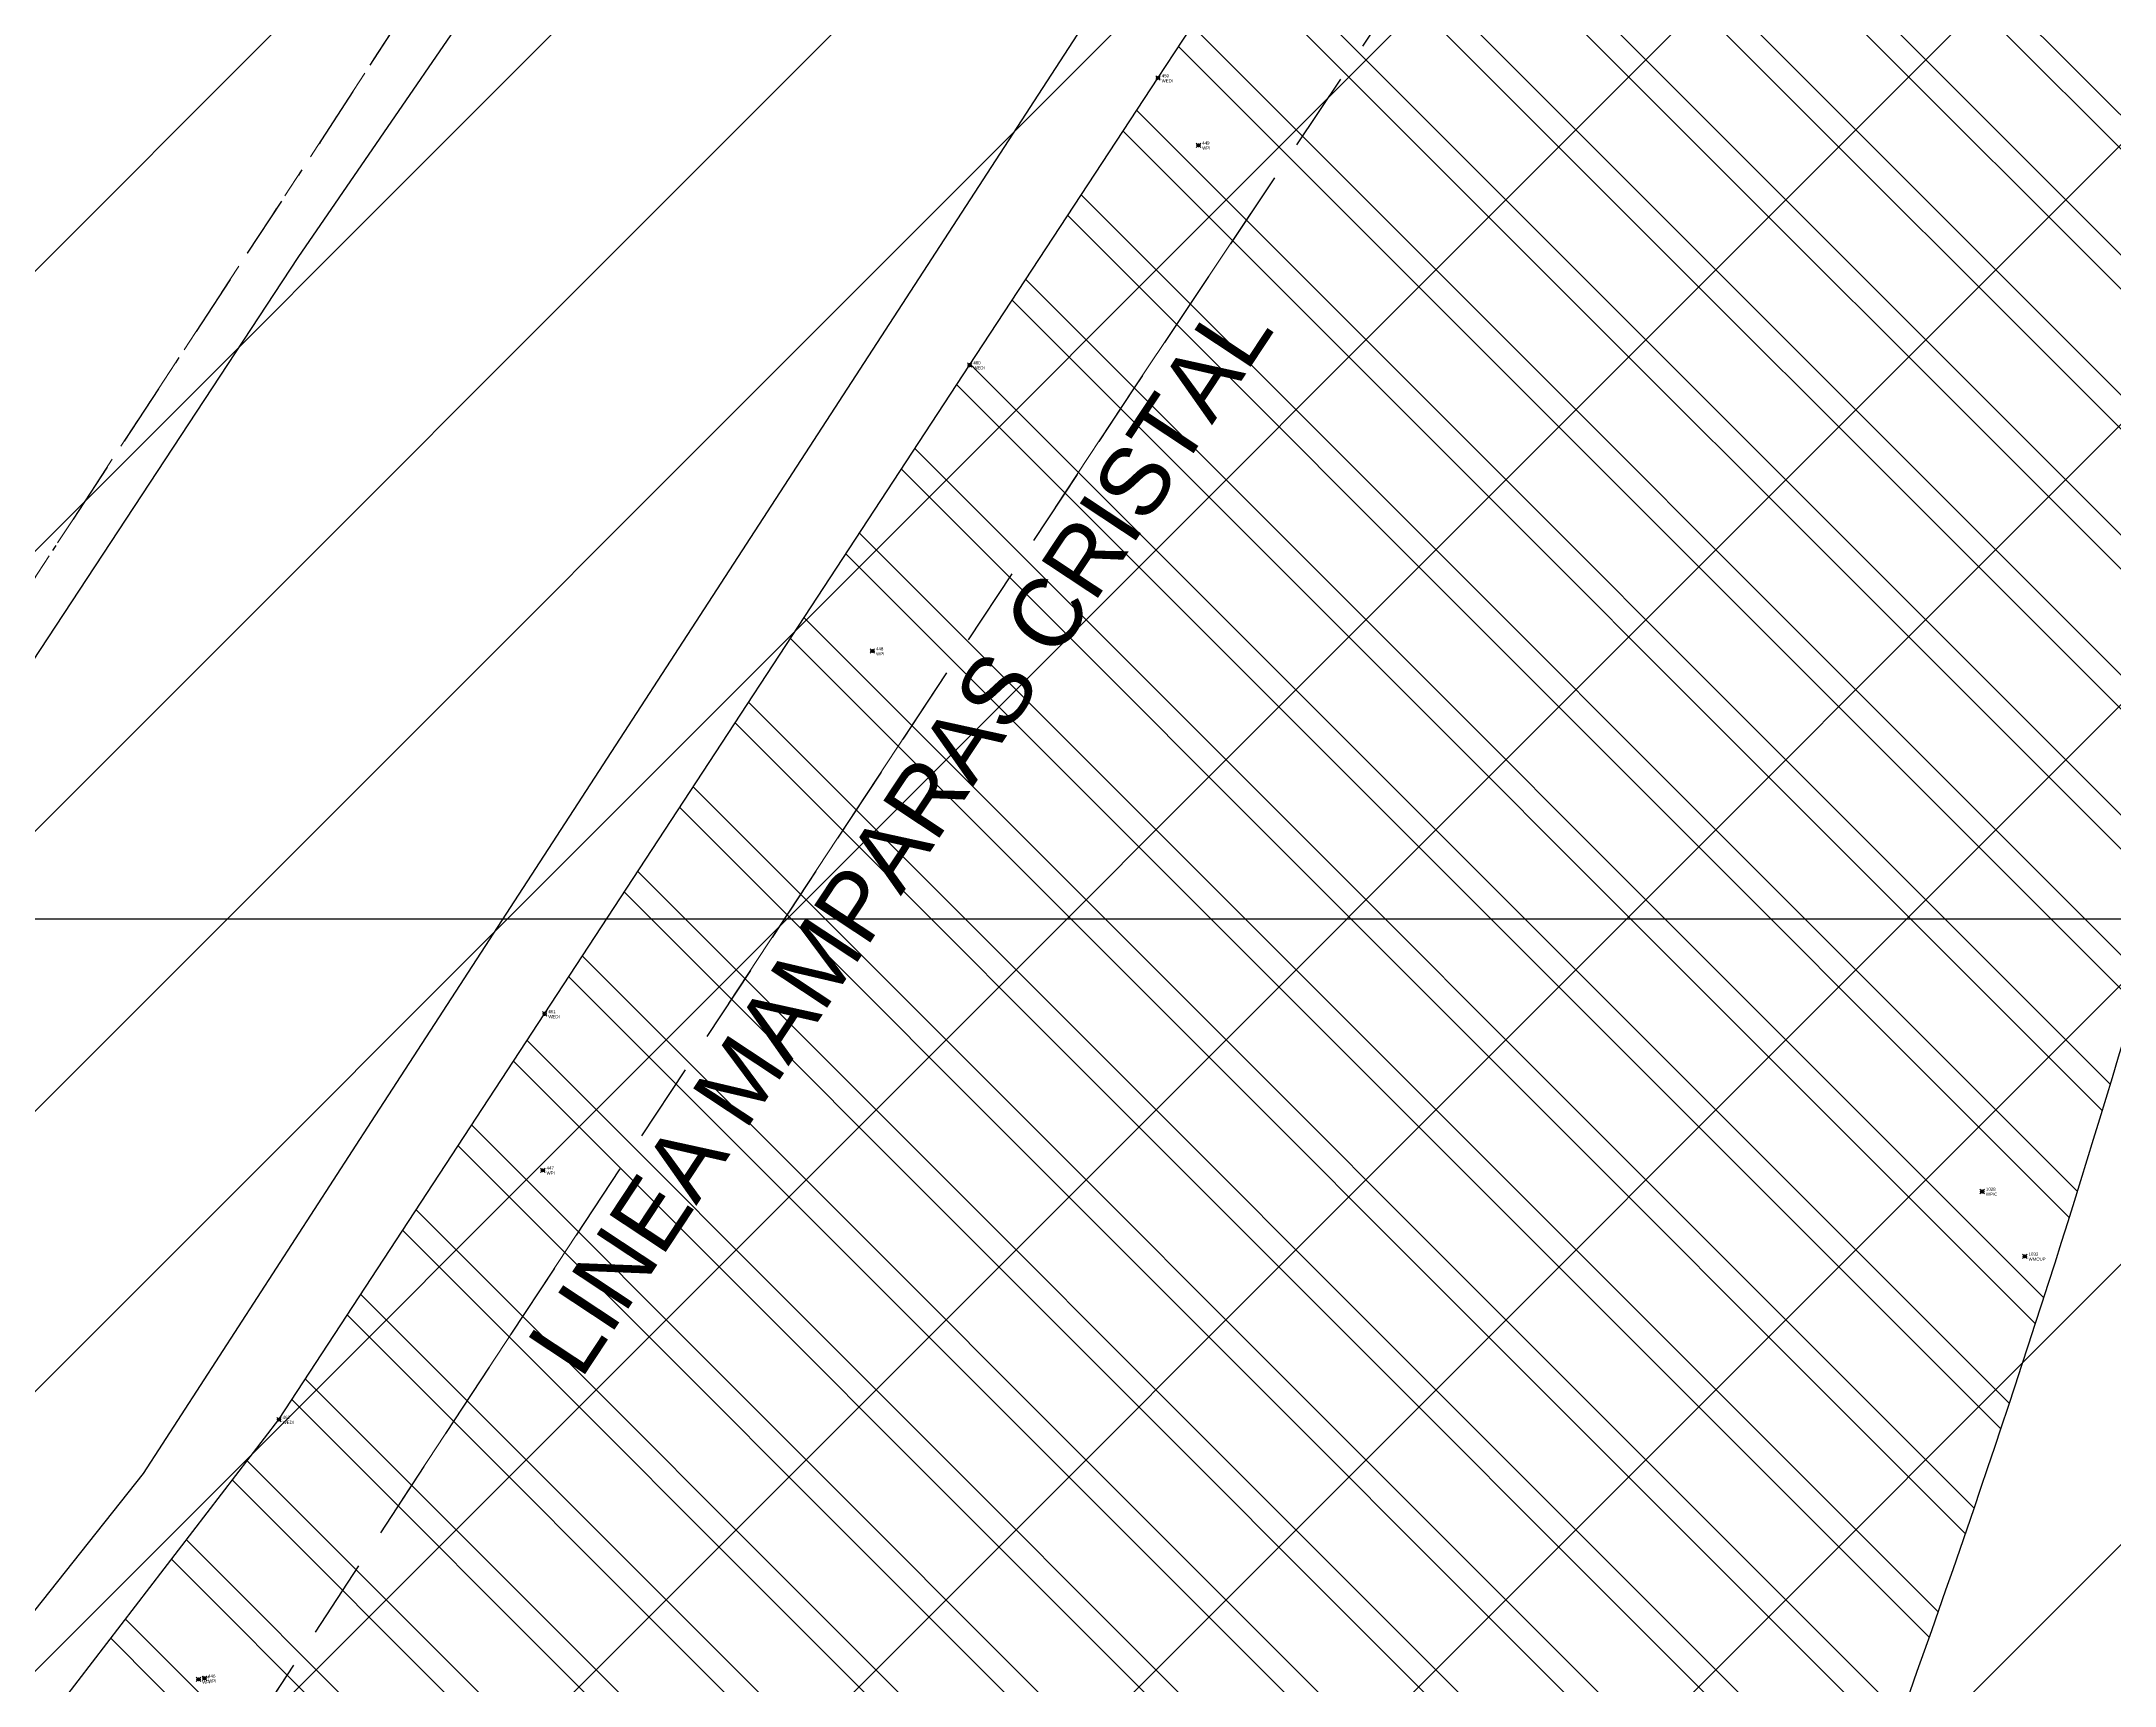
# Model space of a CAD drawing. Extents: x 350769 to 354978, y 6304672 to 6307963.
# Drawn here: x 352561.57 to 352594.83, y 6305487.71 to 6305514.07 of the extents above; entities that cross this region are included whole.
import ezdxf

# ---------------------------------------------------------------- set-up
doc = ezdxf.new("R2010")
doc.units = 0
doc.header["$PDMODE"] = 35
doc.header["$PDSIZE"] = 0.03
for name, pattern in [('4.0 - LO RECABARREN - DESNIVEL NUEVO$0$HIDDEN', [0.375, 0.25, -0.125]), ('BORDER', [1.75, 0.5, -0.25, 0.5, -0.25, 0, -0.25]), ('CONTINUOS', [0]), ('DASHED', [19.05, 12.7, -6.35]), ('DIVIDE', [1.25, 0.5, -0.25, 0, -0.25, 0, -0.25]), ('HIDDEN', [9.525, 6.35, -3.175])]:
    doc.linetypes.add(name, pattern=pattern)
doc.layers.get('0').update_dxf_attribs({"linetype": 'CONTINUOUS'})
doc.layers.get('Defpoints').update_dxf_attribs({"linetype": 'CONTINUOUS'})
for name, color, linetype in [('0-LEVANTAMIENTO 2020.SEP', 252, 'CONTINUOUS'), ('02_Geo ext_Acotamiento', 7, 'CONTINUOUS'), ('1-ADOQUIN', 8, 'CONTINUOUS'), ('1-coordenadas', 8, 'CONTINUOUS'), ('1-LINEA DE CIERRO', 7, 'DIVIDE'), ('1-LINEA EXTERIOR EDIFICIO MADERAS', 252, 'CONTINUOUS'), ('1-LINEA MAMPARA DE CRISTAL', 7, 'HIDDEN'), ('1-RADIER', 251, 'CONTINUOUS'), ('1-TALUD', 252, 'BORDER'), ('V-NODE-TEXT5', 5, 'CONTINUOUS')]:
    doc.layers.add(name, color=color, linetype=linetype)
doc.layers.add('0_ASD_TOPOGRAFIA_ELEMENTOS', color=9, linetype='CONTINUOS', lineweight=5, true_color=0xbdbdbd)
doc.styles.add('A', font='arial.ttf', dxfattribs={"height": 2})
doc.styles.add('ROMANS', font='romans.shx', dxfattribs={"width": 0.65})
doc.dimstyles.new('Principal', dxfattribs={"dimscale": 0, "dimtxt": 2, "dimasz": 2, "dimexe": 1, "dimexo": 1, "dimtad": 1, "dimrnd": 0.05, "dimzin": 1, "dimtxsty": 'ROMANS', "dimcen": 2.5, "dimclrt": 2, "dimaunit": 2, "dimadec": 0, "dimazin": 0, "dimtfac": 1, "dimtmove": 0, "dimatfit": 3, "dimfxl": 1, "dimfxlon": 1, "dimarcsym": 0})

# ---------------------------------------------------------------- blocks, each defined once
blk = doc.blocks.new('COORDENADAS')
at = {"layer": '1-coordenadas'}
blk.add_line((20, -700.625), (1420, -700.625), dxfattribs=at)
blk = doc.blocks.new('*U631', base_point=(352592.703, 6305495.629))
at = {"layer": 'V-NODE-TEXT5', "lineweight": -2}
for p, q in [((352592.667, 6305495.593), (352592.739, 6305495.665)), ((352592.667, 6305495.665), (352592.739, 6305495.593))]:
    blk.add_line(p, q, dxfattribs=at)
blk.add_circle((352592.703, 6305495.629), 0.0254, dxfattribs=at)
at = {"layer": 'V-NODE-TEXT5', "color": 0, "linetype": 'ByBlock', "char_height": 0.0508}
for s, insert, attachment_point in [('WPIC', (352592.762, 6305495.61), 1), ('1028', (352592.762, 6305495.665), 4)]:
    blk.add_mtext(s, dxfattribs=dict(at, insert=insert, attachment_point=attachment_point))
blk = doc.blocks.new('*U635', base_point=(352564.092, 6305487.804))
at = {"layer": 'V-NODE-TEXT5', "lineweight": -2}
for p, q in [((352564.056, 6305487.768), (352564.128, 6305487.84)), ((352564.056, 6305487.84), (352564.128, 6305487.768))]:
    blk.add_line(p, q, dxfattribs=at)
blk.add_circle((352564.092, 6305487.804), 0.0254, dxfattribs=at)
at = {"layer": 'V-NODE-TEXT5', "color": 0, "linetype": 'ByBlock', "char_height": 0.0508}
for s, insert, attachment_point in [('WPI', (352564.151, 6305487.785), 1), ('444', (352564.151, 6305487.84), 4)]:
    blk.add_mtext(s, dxfattribs=dict(at, insert=insert, attachment_point=attachment_point))
blk = doc.blocks.new('*U636', base_point=(352564.187, 6305487.822))
at = {"layer": 'V-NODE-TEXT5', "lineweight": -2}
for p, q in [((352564.151, 6305487.786), (352564.223, 6305487.858)), ((352564.151, 6305487.858), (352564.223, 6305487.786))]:
    blk.add_line(p, q, dxfattribs=at)
blk.add_circle((352564.187, 6305487.822), 0.0254, dxfattribs=at)
at = {"layer": 'V-NODE-TEXT5', "color": 0, "linetype": 'ByBlock', "char_height": 0.0508}
for s, insert, attachment_point in [('WPI', (352564.246, 6305487.803), 1), ('446', (352564.246, 6305487.858), 4)]:
    blk.add_mtext(s, dxfattribs=dict(at, insert=insert, attachment_point=attachment_point))
blk = doc.blocks.new('*U637', base_point=(352569.615, 6305495.968))
at = {"layer": 'V-NODE-TEXT5', "lineweight": -2}
for p, q in [((352569.579, 6305495.932), (352569.651, 6305496.004)), ((352569.579, 6305496.004), (352569.651, 6305495.932))]:
    blk.add_line(p, q, dxfattribs=at)
blk.add_circle((352569.615, 6305495.968), 0.0254, dxfattribs=at)
at = {"layer": 'V-NODE-TEXT5', "color": 0, "linetype": 'ByBlock', "char_height": 0.0508}
for s, insert, attachment_point in [('WPI', (352569.674, 6305495.949), 1), ('447', (352569.674, 6305496.004), 4)]:
    blk.add_mtext(s, dxfattribs=dict(at, insert=insert, attachment_point=attachment_point))
blk = doc.blocks.new('*U638', base_point=(352574.901, 6305504.295))
at = {"layer": 'V-NODE-TEXT5', "lineweight": -2}
for p, q in [((352574.865, 6305504.259), (352574.937, 6305504.331)), ((352574.865, 6305504.331), (352574.937, 6305504.259))]:
    blk.add_line(p, q, dxfattribs=at)
blk.add_circle((352574.901, 6305504.295), 0.0254, dxfattribs=at)
at = {"layer": 'V-NODE-TEXT5', "color": 0, "linetype": 'ByBlock', "char_height": 0.0508}
for s, insert, attachment_point in [('WPI', (352574.96, 6305504.276), 1), ('448', (352574.96, 6305504.331), 4)]:
    blk.add_mtext(s, dxfattribs=dict(at, insert=insert, attachment_point=attachment_point))
blk = doc.blocks.new('*U639', base_point=(352580.132, 6305512.406))
at = {"layer": 'V-NODE-TEXT5', "lineweight": -2}
for p, q in [((352580.096, 6305512.37), (352580.168, 6305512.442)), ((352580.096, 6305512.442), (352580.168, 6305512.37))]:
    blk.add_line(p, q, dxfattribs=at)
blk.add_circle((352580.132, 6305512.406), 0.0254, dxfattribs=at)
at = {"layer": 'V-NODE-TEXT5', "color": 0, "linetype": 'ByBlock', "char_height": 0.0508}
for s, insert, attachment_point in [('WPI', (352580.191, 6305512.387), 1), ('449', (352580.191, 6305512.442), 4)]:
    blk.add_mtext(s, dxfattribs=dict(at, insert=insert, attachment_point=attachment_point))
blk = doc.blocks.new('*U652', base_point=(352593.387, 6305494.588))
at = {"layer": 'V-NODE-TEXT5', "lineweight": -2}
for p, q in [((352593.351, 6305494.552), (352593.423, 6305494.624)), ((352593.351, 6305494.624), (352593.423, 6305494.552))]:
    blk.add_line(p, q, dxfattribs=at)
blk.add_circle((352593.387, 6305494.588), 0.0254, dxfattribs=at)
at = {"layer": 'V-NODE-TEXT5', "color": 0, "linetype": 'ByBlock', "char_height": 0.0508}
for s, insert, attachment_point in [('WMCUP', (352593.446, 6305494.569), 1), ('1033', (352593.446, 6305494.624), 4)]:
    blk.add_mtext(s, dxfattribs=dict(at, insert=insert, attachment_point=attachment_point))
blk = doc.blocks.new('*U712', base_point=(352579.481, 6305513.484))
at = {"layer": 'V-NODE-TEXT5', "lineweight": -2}
for p, q in [((352579.445, 6305513.448), (352579.517, 6305513.52)), ((352579.445, 6305513.52), (352579.517, 6305513.448))]:
    blk.add_line(p, q, dxfattribs=at)
blk.add_circle((352579.481, 6305513.484), 0.0254, dxfattribs=at)
at = {"layer": 'V-NODE-TEXT5', "color": 0, "linetype": 'ByBlock', "char_height": 0.0508}
for s, insert, attachment_point in [('WEDI', (352579.54, 6305513.465), 1), ('459', (352579.54, 6305513.52), 4)]:
    blk.add_mtext(s, dxfattribs=dict(at, insert=insert, attachment_point=attachment_point))
blk = doc.blocks.new('*U713', base_point=(352576.46, 6305508.881))
at = {"layer": 'V-NODE-TEXT5', "lineweight": -2}
for p, q in [((352576.424, 6305508.845), (352576.496, 6305508.917)), ((352576.424, 6305508.917), (352576.496, 6305508.845))]:
    blk.add_line(p, q, dxfattribs=at)
blk.add_circle((352576.46, 6305508.881), 0.0254, dxfattribs=at)
at = {"layer": 'V-NODE-TEXT5', "color": 0, "linetype": 'ByBlock', "char_height": 0.0508}
for s, insert, attachment_point in [('WEDI', (352576.519, 6305508.862), 1), ('460', (352576.519, 6305508.917), 4)]:
    blk.add_mtext(s, dxfattribs=dict(at, insert=insert, attachment_point=attachment_point))
blk = doc.blocks.new('*U714', base_point=(352569.643, 6305498.477))
at = {"layer": 'V-NODE-TEXT5', "lineweight": -2}
for p, q in [((352569.607, 6305498.441), (352569.679, 6305498.513)), ((352569.607, 6305498.513), (352569.679, 6305498.441))]:
    blk.add_line(p, q, dxfattribs=at)
blk.add_circle((352569.643, 6305498.477), 0.0254, dxfattribs=at)
at = {"layer": 'V-NODE-TEXT5', "color": 0, "linetype": 'ByBlock', "char_height": 0.0508}
for s, insert, attachment_point in [('WEDI', (352569.702, 6305498.458), 1), ('461', (352569.702, 6305498.513), 4)]:
    blk.add_mtext(s, dxfattribs=dict(at, insert=insert, attachment_point=attachment_point))
blk = doc.blocks.new('*U715', base_point=(352565.382, 6305491.97))
at = {"layer": 'V-NODE-TEXT5', "lineweight": -2}
for p, q in [((352565.346, 6305491.934), (352565.418, 6305492.006)), ((352565.346, 6305492.006), (352565.418, 6305491.934))]:
    blk.add_line(p, q, dxfattribs=at)
blk.add_circle((352565.382, 6305491.97), 0.0254, dxfattribs=at)
at = {"layer": 'V-NODE-TEXT5', "color": 0, "linetype": 'ByBlock', "char_height": 0.0508}
for s, insert, attachment_point in [('WEDI', (352565.441, 6305491.951), 1), ('462', (352565.441, 6305492.006), 4)]:
    blk.add_mtext(s, dxfattribs=dict(at, insert=insert, attachment_point=attachment_point))
blk = doc.blocks.new('*D1236')
at = {"layer": '02_Geo ext_Acotamiento', "color": 0, "lineweight": -2, "transparency": 16777216}
blk.add_line((352474.045, 6305972.496), (352473.119, 6305978.179), dxfattribs=at)
at = {"layer": '02_Geo ext_Acotamiento', "color": 0, "transparency": 16777216}
blk.add_solid([(352473.283, 6305978.206), (352472.954, 6305978.153), (352472.958, 6305979.166)], dxfattribs=at)
at = {"layer": 'Defpoints', "color": 0, "transparency": 16777216}
for p in [(352472.958, 6305979.166), (352596.042, 6305224.025)]:
    blk.add_point(p, dxfattribs=at)
at = {"layer": '02_Geo ext_Acotamiento', "color": 2, "transparency": 16777216, "insert": (352474.582, 6305974.845), "char_height": 1, "attachment_point": 5, "rotation": 279.2575, "style": 'ROMANS'}
blk.add_mtext('R765,10', dxfattribs=at)
blk = doc.blocks.new('*U4907', base_point=(352592.703, 6305495.629))
at = {"layer": 'V-NODE-TEXT5', "lineweight": -2}
for p, q in [((352592.667, 6305495.593), (352592.739, 6305495.665)), ((352592.667, 6305495.665), (352592.739, 6305495.593))]:
    blk.add_line(p, q, dxfattribs=at)
blk.add_circle((352592.703, 6305495.629), 0.0254, dxfattribs=at)
at = {"layer": 'V-NODE-TEXT5', "color": 0, "linetype": 'ByBlock', "char_height": 0.0508}
for s, insert, attachment_point in [('WPIC', (352592.762, 6305495.61), 1), ('1028', (352592.762, 6305495.665), 4)]:
    blk.add_mtext(s, dxfattribs=dict(at, insert=insert, attachment_point=attachment_point))
blk = doc.blocks.new('*U4911', base_point=(352564.092, 6305487.804))
at = {"layer": 'V-NODE-TEXT5', "lineweight": -2}
for p, q in [((352564.056, 6305487.768), (352564.128, 6305487.84)), ((352564.056, 6305487.84), (352564.128, 6305487.768))]:
    blk.add_line(p, q, dxfattribs=at)
blk.add_circle((352564.092, 6305487.804), 0.0254, dxfattribs=at)
at = {"layer": 'V-NODE-TEXT5', "color": 0, "linetype": 'ByBlock', "char_height": 0.0508}
for s, insert, attachment_point in [('WPI', (352564.151, 6305487.785), 1), ('444', (352564.151, 6305487.84), 4)]:
    blk.add_mtext(s, dxfattribs=dict(at, insert=insert, attachment_point=attachment_point))
blk = doc.blocks.new('*U4912', base_point=(352564.187, 6305487.822))
at = {"layer": 'V-NODE-TEXT5', "lineweight": -2}
for p, q in [((352564.151, 6305487.786), (352564.223, 6305487.858)), ((352564.151, 6305487.858), (352564.223, 6305487.786))]:
    blk.add_line(p, q, dxfattribs=at)
blk.add_circle((352564.187, 6305487.822), 0.0254, dxfattribs=at)
at = {"layer": 'V-NODE-TEXT5', "color": 0, "linetype": 'ByBlock', "char_height": 0.0508}
for s, insert, attachment_point in [('WPI', (352564.246, 6305487.803), 1), ('446', (352564.246, 6305487.858), 4)]:
    blk.add_mtext(s, dxfattribs=dict(at, insert=insert, attachment_point=attachment_point))
blk = doc.blocks.new('*U4913', base_point=(352569.615, 6305495.968))
at = {"layer": 'V-NODE-TEXT5', "lineweight": -2}
for p, q in [((352569.579, 6305495.932), (352569.651, 6305496.004)), ((352569.579, 6305496.004), (352569.651, 6305495.932))]:
    blk.add_line(p, q, dxfattribs=at)
blk.add_circle((352569.615, 6305495.968), 0.0254, dxfattribs=at)
at = {"layer": 'V-NODE-TEXT5', "color": 0, "linetype": 'ByBlock', "char_height": 0.0508}
for s, insert, attachment_point in [('WPI', (352569.674, 6305495.949), 1), ('447', (352569.674, 6305496.004), 4)]:
    blk.add_mtext(s, dxfattribs=dict(at, insert=insert, attachment_point=attachment_point))
blk = doc.blocks.new('*U4914', base_point=(352574.901, 6305504.295))
at = {"layer": 'V-NODE-TEXT5', "lineweight": -2}
for p, q in [((352574.865, 6305504.259), (352574.937, 6305504.331)), ((352574.865, 6305504.331), (352574.937, 6305504.259))]:
    blk.add_line(p, q, dxfattribs=at)
blk.add_circle((352574.901, 6305504.295), 0.0254, dxfattribs=at)
at = {"layer": 'V-NODE-TEXT5', "color": 0, "linetype": 'ByBlock', "char_height": 0.0508}
for s, insert, attachment_point in [('WPI', (352574.96, 6305504.276), 1), ('448', (352574.96, 6305504.331), 4)]:
    blk.add_mtext(s, dxfattribs=dict(at, insert=insert, attachment_point=attachment_point))
blk = doc.blocks.new('*U4915', base_point=(352580.132, 6305512.406))
at = {"layer": 'V-NODE-TEXT5', "lineweight": -2}
for p, q in [((352580.096, 6305512.37), (352580.168, 6305512.442)), ((352580.096, 6305512.442), (352580.168, 6305512.37))]:
    blk.add_line(p, q, dxfattribs=at)
blk.add_circle((352580.132, 6305512.406), 0.0254, dxfattribs=at)
at = {"layer": 'V-NODE-TEXT5', "color": 0, "linetype": 'ByBlock', "char_height": 0.0508}
for s, insert, attachment_point in [('WPI', (352580.191, 6305512.387), 1), ('449', (352580.191, 6305512.442), 4)]:
    blk.add_mtext(s, dxfattribs=dict(at, insert=insert, attachment_point=attachment_point))
blk = doc.blocks.new('*U4928', base_point=(352593.387, 6305494.588))
at = {"layer": 'V-NODE-TEXT5', "lineweight": -2}
for p, q in [((352593.351, 6305494.552), (352593.423, 6305494.624)), ((352593.351, 6305494.624), (352593.423, 6305494.552))]:
    blk.add_line(p, q, dxfattribs=at)
blk.add_circle((352593.387, 6305494.588), 0.0254, dxfattribs=at)
at = {"layer": 'V-NODE-TEXT5', "color": 0, "linetype": 'ByBlock', "char_height": 0.0508}
for s, insert, attachment_point in [('WMCUP', (352593.446, 6305494.569), 1), ('1033', (352593.446, 6305494.624), 4)]:
    blk.add_mtext(s, dxfattribs=dict(at, insert=insert, attachment_point=attachment_point))
blk = doc.blocks.new('*U4988', base_point=(352579.481, 6305513.484))
at = {"layer": 'V-NODE-TEXT5', "lineweight": -2}
for p, q in [((352579.445, 6305513.448), (352579.517, 6305513.52)), ((352579.445, 6305513.52), (352579.517, 6305513.448))]:
    blk.add_line(p, q, dxfattribs=at)
blk.add_circle((352579.481, 6305513.484), 0.0254, dxfattribs=at)
at = {"layer": 'V-NODE-TEXT5', "color": 0, "linetype": 'ByBlock', "char_height": 0.0508}
for s, insert, attachment_point in [('WEDI', (352579.54, 6305513.465), 1), ('459', (352579.54, 6305513.52), 4)]:
    blk.add_mtext(s, dxfattribs=dict(at, insert=insert, attachment_point=attachment_point))
blk = doc.blocks.new('*U4989', base_point=(352576.46, 6305508.881))
at = {"layer": 'V-NODE-TEXT5', "lineweight": -2}
for p, q in [((352576.424, 6305508.845), (352576.496, 6305508.917)), ((352576.424, 6305508.917), (352576.496, 6305508.845))]:
    blk.add_line(p, q, dxfattribs=at)
blk.add_circle((352576.46, 6305508.881), 0.0254, dxfattribs=at)
at = {"layer": 'V-NODE-TEXT5', "color": 0, "linetype": 'ByBlock', "char_height": 0.0508}
for s, insert, attachment_point in [('WEDI', (352576.519, 6305508.862), 1), ('460', (352576.519, 6305508.917), 4)]:
    blk.add_mtext(s, dxfattribs=dict(at, insert=insert, attachment_point=attachment_point))
blk = doc.blocks.new('*U4990', base_point=(352569.643, 6305498.477))
at = {"layer": 'V-NODE-TEXT5', "lineweight": -2}
for p, q in [((352569.607, 6305498.441), (352569.679, 6305498.513)), ((352569.607, 6305498.513), (352569.679, 6305498.441))]:
    blk.add_line(p, q, dxfattribs=at)
blk.add_circle((352569.643, 6305498.477), 0.0254, dxfattribs=at)
at = {"layer": 'V-NODE-TEXT5', "color": 0, "linetype": 'ByBlock', "char_height": 0.0508}
for s, insert, attachment_point in [('WEDI', (352569.702, 6305498.458), 1), ('461', (352569.702, 6305498.513), 4)]:
    blk.add_mtext(s, dxfattribs=dict(at, insert=insert, attachment_point=attachment_point))
blk = doc.blocks.new('*U4991', base_point=(352565.382, 6305491.97))
at = {"layer": 'V-NODE-TEXT5', "lineweight": -2}
for p, q in [((352565.346, 6305491.934), (352565.418, 6305492.006)), ((352565.346, 6305492.006), (352565.418, 6305491.934))]:
    blk.add_line(p, q, dxfattribs=at)
blk.add_circle((352565.382, 6305491.97), 0.0254, dxfattribs=at)
at = {"layer": 'V-NODE-TEXT5', "color": 0, "linetype": 'ByBlock', "char_height": 0.0508}
for s, insert, attachment_point in [('WEDI', (352565.441, 6305491.951), 1), ('462', (352565.441, 6305492.006), 4)]:
    blk.add_mtext(s, dxfattribs=dict(at, insert=insert, attachment_point=attachment_point))
blk = doc.blocks.new('TOPOGRAFIA')
at = {"layer": '1-LINEA EXTERIOR EDIFICIO MADERAS', "lineweight": 0, "true_color": 0xbdbdbd}
h = blk.add_hatch(dxfattribs=at)
h.set_pattern_fill('ANSI31', color=9, scale=0.5, angle=90)
h.set_pattern_definition([(135, (38000, -3000), (-1.12253201513, -1.12253201513), [])])
h.paths.add_polyline_path([(390509.254, 6302464.349), (390489.235, 6302457.311, 0.006593), (390483.626, 6302455.312, 0.225672), (390479.522, 6302451.091, 0.369359), (390482.833, 6302442.806, 0.105621), (390487.097, 6302441.999), (390494.78, 6302441.975, 0.022709), (390512.986, 6302443.076, 0.009245), (390519.629, 6302443.906, 0.008069), (390526.96, 6302445.081, 0.00776), (390532.19, 6302446.09, 0.003168), (390537.058, 6302447.14, 0.018522), (390547.928, 6302449.983, -0.000441), (390550.949, 6302450.891, 0.020574), (390552.004, 6302451.255, 0.02318), (390567.437, 6302456.785, 0.024648), (390573.151, 6302459.473, 0.065043), (390578.117, 6302463.01, 0.03227), (390582.068, 6302467.188, 0.06625), (390589.221, 6302481.458, 0.027642), (390596.216, 6302502.437, 0.013828), (390598.79, 6302513.005, 0.018853), (390600.543, 6302523.006, 0.159831), (390600.113, 6302525.357, 0.093527), (390598.113, 6302527.807, 0.380747), (390588.95, 6302527.551), (390586.878, 6302524.749), (390584.88, 6302521.705), (390583.088, 6302518.971), (390579.481, 6302513.484), (390576.46, 6302508.881), (390569.643, 6302498.477), (390565.382, 6302491.97), (390560.315, 6302485.388), (390555.754, 6302481.548), (390539.433, 6302474.882), (390517.803, 6302467.362)])
at = {"layer": '1-ADOQUIN', "color": 9, "lineweight": 0, "true_color": 0xbdbdbd, "flags": 128}
blk.add_lwpolyline([(390569.687, 6302516.44), (390565.685, 6302510.608), (390555.154, 6302494.604), (390552.036, 6302493.309)], dxfattribs=at)
at = {"layer": '1-coordenadas', "color": 9, "linetype": '4.0 - LO RECABARREN - DESNIVEL NUEVO$0$HIDDEN', "lineweight": 0, "ltscale": 50, "true_color": 0xbdbdbd}
blk.add_line((390200, 6302500), (390900, 6302500), dxfattribs=at)
at = {"layer": '1-LINEA EXTERIOR EDIFICIO MADERAS', "color": 9, "lineweight": 0, "true_color": 0xbdbdbd, "flags": 128}
for points in [[(390560.315, 6302485.388), (390565.382, 6302491.97), (390569.643, 6302498.477), (390576.46, 6302508.881), (390579.481, 6302513.484), (390583.088, 6302518.971), (390584.88, 6302521.705), (390586.878, 6302524.749), (390588.95, 6302527.551, -0.380747), (390598.113, 6302527.807, -0.093527)], [(390596.216, 6302502.437, -0.027642), (390589.221, 6302481.458, -0.06625)]]:
    blk.add_lwpolyline(points, format="xyb", dxfattribs=at)
at = {"layer": '1-LINEA MAMPARA DE CRISTAL', "color": 9, "lineweight": 0, "true_color": 0xbdbdbd, "flags": 128}
blk.add_lwpolyline([(390586.645, 6302519.802), (390579.09, 6302508.502), (390568.869, 6302492.988), (390564.006, 6302485.585)], dxfattribs=at)
at = {"layer": '1-RADIER', "color": 9, "lineweight": 0, "true_color": 0xbdbdbd, "flags": 128}
blk.add_lwpolyline([(390582.177, 6302529.926), (390584.058, 6302528.674), (390585.373, 6302526.71), (390584.82, 6302524.37), (390584.561, 6302523.993), (390575.85, 6302510.586), (390566.859, 6302496.752), (390563.201, 6302491.105), (390559.57, 6302486.53), (390555.782, 6302483.303), (390550.493, 6302480.362), (390537.586, 6302475.816), (390519.623, 6302469.573), (390515.482, 6302469.652), (390512.29, 6302472.634), (390510.593, 6302476.896), (390505.771, 6302474.983)], dxfattribs=at)
at = {"layer": '1-TALUD', "color": 9, "lineweight": 0, "true_color": 0xbdbdbd, "flags": 128}
blk.add_lwpolyline([(390575.202, 6302526.621), (390566.066, 6302512.494), (390557.184, 6302498.94)], dxfattribs=at)
at = {"color": 9, "lineweight": 0, "true_color": 0xbdbdbd}
for name, p in [('*U4988', (390579.481, 6302513.484)), ('*U4915', (390580.132, 6302512.406)), ('*U4989', (390576.46, 6302508.881)), ('*U4914', (390574.901, 6302504.295)), ('*U4990', (390569.643, 6302498.477)), ('*U4913', (390569.615, 6302495.968)), ('*U4907', (390592.703, 6302495.629)), ('*U4928', (390593.387, 6302494.588)), ('*U4991', (390565.382, 6302491.97)), ('*U4911', (390564.092, 6302487.804)), ('*U4912', (390564.187, 6302487.822))]:
    blk.add_blockref(name, p, dxfattribs=at)
at = {"layer": '1-LINEA DE CIERRO', "color": 9, "lineweight": 0, "true_color": 0xbdbdbd, "style": 'A'}
blk.add_text('LINEA MAMPARAS CRISTAL', height=1.08, rotation=56.5389, dxfattribs=at).set_placement((390570.224, 6302492.596))

msp = doc.modelspace()

# ---------------------------------------------------------------- hatches: boundary and pattern name
at = {"layer": '0-LEVANTAMIENTO 2020.SEP'}
h = msp.add_hatch(dxfattribs=at)
h.set_pattern_fill('ANSI31', color=252)
h.paths.add_polyline_path([(352458.213, 6305401.216), (352452.503, 6305398.982), (352452.816, 6305399.28), (352452.609, 6305399.636), (352451.638, 6305400.227), (352457.678, 6305402.577), (352457.689, 6305402.79), (352457.683, 6305402.996), (352454.252, 6305411.685), (352450.931, 6305420.069), (352447.151, 6305429.404), (352442.008, 6305442.347), (352436.835, 6305455.304), (352430.757, 6305470.685), (352440.792, 6305475.07), (352451.682, 6305479.894), (352465.771, 6305486.18), (352480.216, 6305492.535), (352496.407, 6305499.712), (352513.657, 6305507.299), (352529.161, 6305514.161), (352541.959, 6305519.8), (352561.927, 6305528.675), (352571.449, 6305540.268), (352583.647, 6305555.178), (352598.213, 6305545.789), (352605.453, 6305541.805), (352602.222, 6305538.721), (352606.073, 6305535.813), (352608.645, 6305532.42), (352608.792, 6305532.234), (352608.857, 6305528.43), (352613.727, 6305525.092), (352613.927, 6305524.926), (352609.716, 6305517.616), (352604.317, 6305502.974), (352607.353, 6305483.644), (352606.958, 6305479.393), (352608.039, 6305476.818), (352609.065, 6305474.225), (352617.537, 6305468.424), (352618.346, 6305465.146), (352618.854, 6305464.849), (352618.951, 6305464.69), (352608.801, 6305460.676), (352599.579, 6305457.023), (352587.598, 6305452.326), (352574.209, 6305447), (352559.984, 6305441.387), (352541.368, 6305434.036), (352532.693, 6305430.631), (352523.045, 6305426.8), (352512.509, 6305422.629), (352503.01, 6305418.889), (352490.722, 6305414.053), (352481.682, 6305410.475), (352476.439, 6305408.401), (352468.05, 6305405.104)])
at = {"layer": '1-LINEA EXTERIOR EDIFICIO MADERAS'}
h = msp.add_hatch(dxfattribs=at)
h.set_pattern_fill('ANSI31', color=252, scale=0.5, angle=90)
h.paths.add_polyline_path([(352509.254, 6305464.349), (352489.235, 6305457.311, 0.006593), (352483.626, 6305455.312, 0.225672), (352479.522, 6305451.091, 0.369359), (352482.833, 6305442.806, 0.105621), (352487.097, 6305441.999), (352494.78, 6305441.975, 0.022709), (352512.986, 6305443.076, 0.009245), (352519.629, 6305443.906, 0.008069), (352526.96, 6305445.081, 0.00776), (352532.19, 6305446.09, 0.003168), (352537.058, 6305447.14, 0.018522), (352547.928, 6305449.983, -0.000433), (352550.887, 6305450.916, 0.02483), (352567.437, 6305456.785, 0.024648), (352573.151, 6305459.473, 0.065043), (352578.117, 6305463.01, 0.03227), (352582.068, 6305467.188, 0.06625), (352589.221, 6305481.458, 0.027642), (352596.216, 6305502.437, 0.013828), (352598.79, 6305513.005, 0.018853), (352600.543, 6305523.006, 0.159831), (352600.113, 6305525.357, 0.093527), (352598.113, 6305527.807, 0.380747), (352588.95, 6305527.551), (352586.878, 6305524.749), (352584.88, 6305521.705), (352583.088, 6305518.971), (352579.481, 6305513.484), (352576.46, 6305508.881), (352569.643, 6305498.477), (352565.382, 6305491.97), (352560.315, 6305485.388), (352555.754, 6305481.548), (352539.433, 6305474.882), (352517.803, 6305467.362)])

# ---------------------------------------------------------------- linework, layer by layer
at = {"layer": '1-ADOQUIN', "flags": 128}
msp.add_lwpolyline([(352569.687, 6305516.44), (352565.685, 6305510.608), (352555.154, 6305494.604), (352552.036, 6305493.309)], dxfattribs=at)
at = {"layer": '1-LINEA EXTERIOR EDIFICIO MADERAS', "flags": 128}
for points in [[(352560.315, 6305485.388), (352565.382, 6305491.97), (352569.643, 6305498.477), (352576.46, 6305508.881), (352579.481, 6305513.484), (352583.088, 6305518.971), (352584.88, 6305521.705), (352586.878, 6305524.749), (352588.95, 6305527.551, -0.380747), (352598.113, 6305527.807, -0.093527)], [(352596.216, 6305502.437, -0.027642), (352589.221, 6305481.458, -0.06625)]]:
    msp.add_lwpolyline(points, format="xyb", dxfattribs=at)
at = {"layer": '1-LINEA MAMPARA DE CRISTAL', "ltscale": 0.2, "flags": 128}
msp.add_lwpolyline([(352586.645, 6305519.802), (352579.09, 6305508.502), (352568.869, 6305492.988), (352564.006, 6305485.585)], dxfattribs=at)
at = {"layer": '1-RADIER', "flags": 128}
msp.add_lwpolyline([(352582.177, 6305529.926), (352584.058, 6305528.674), (352585.373, 6305526.71), (352584.82, 6305524.37), (352584.561, 6305523.993), (352575.85, 6305510.586), (352566.859, 6305496.752), (352563.201, 6305491.105), (352559.57, 6305486.53), (352555.782, 6305483.303), (352550.493, 6305480.362), (352537.586, 6305475.816), (352519.623, 6305469.573), (352515.482, 6305469.652), (352512.29, 6305472.634), (352510.593, 6305476.896), (352505.771, 6305474.983)], dxfattribs=at)
at = {"layer": '1-TALUD', "ltscale": 2, "flags": 128}
msp.add_lwpolyline([(352575.202, 6305526.621), (352566.066, 6305512.494), (352557.184, 6305498.94)], dxfattribs=at)

# ---------------------------------------------------------------- block references
at = {"color": 252, "linetype": 'DASHED'}
msp.add_blockref('COORDENADAS', (352180, 6306200.625), dxfattribs=at)
for name, p in [('*U712', (352579.481, 6305513.484)), ('*U639', (352580.132, 6305512.406)), ('*U713', (352576.46, 6305508.881)), ('*U638', (352574.901, 6305504.295)), ('*U714', (352569.643, 6305498.477)), ('*U637', (352569.615, 6305495.968)), ('*U631', (352592.703, 6305495.629)), ('*U652', (352593.387, 6305494.588)), ('*U715', (352565.382, 6305491.97)), ('*U635', (352564.092, 6305487.804)), ('*U636', (352564.187, 6305487.822))]:
    msp.add_blockref(name, p)

# ---------------------------------------------------------------- texts
at = {"layer": '1-LINEA DE CIERRO', "style": 'A'}
msp.add_text('LINEA MAMPARAS CRISTAL', height=1.08, rotation=56.5389, dxfattribs=at).set_placement((352570.224, 6305492.596))

# ---------------------------------------------------------------- dimensions: what is measured, and where the dimension line sits
at = {"layer": '02_Geo ext_Acotamiento'}
dim = msp.add_radius_dim(center=(352596.042, 6305224.025), mpoint=(352472.958, 6305979.166), dimstyle='Principal', override={"dimscale": 0, "dimaunit": 0, "dimfxl": 0.22, "dimarcsym": 1}, dxfattribs=at)
dim.commit()
dim.dimension.update_dxf_attribs({"geometry": '*D1236', "text_midpoint": (352473.686, 6305974.698), "dimtype": 164})

# ---------------------------------------------------------------- next in the draw order: block references
at = {"layer": '0_ASD_TOPOGRAFIA_ELEMENTOS', "color": 30, "true_color": 0xf26507}
msp.add_blockref('TOPOGRAFIA', (-38000, 3000), dxfattribs=at)

doc.saveas('drawing.dxf')
